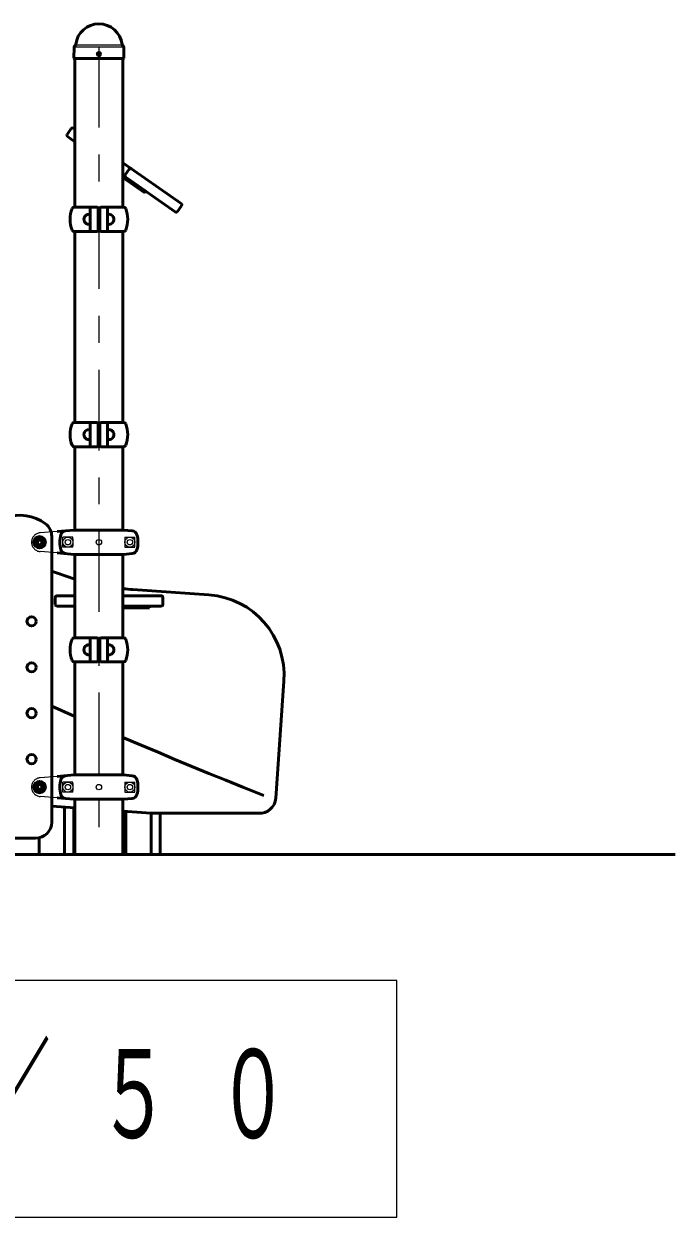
# Model space of a CAD drawing. Units: millimetres on the paper. Extents: x -385 to 0, y -599 to 267.
# Drawn here: x -93.51 to -69.33, y -150.66 to -106.31 of the extents above; entities that cross this region are included whole.
import ezdxf

# ---------------------------------------------------------------- set-up
doc = ezdxf.new("R2010")
doc.units = ezdxf.units.MM
doc.linetypes.add('USER1', pattern=[4.5, 2.5, -2])
doc.linetypes.add('USER2', pattern=[6, 3, -1, 1, -1])
doc.layers.add('LY_1', color=140, linetype='Continuous', lineweight=50)
doc.styles.add('ＭＳ ゴシック', font='')
doc.styles.get('ＭＳ ゴシック').set_extended_font_data('MS Gothic')

msp = doc.modelspace()

# ---------------------------------------------------------------- linework, layer by layer
at = {"layer": 'LY_1'}
for p, q in [((-91.654, -107.584), (-91.645, -107.188)), ((-91.621, -107.13), (-91.599, -107.108)), ((-89.828, -107.13), (-89.85, -107.108)), ((-89.796, -107.584), (-89.804, -107.188)), ((-91.644, -107.594), (-91.654, -107.584)), ((-91.644, -107.594), (-89.805, -107.594)), ((-91.616, -107.594), (-91.616, -113.125)), ((-89.834, -107.594), (-89.834, -113.125)), ((-89.796, -107.584), (-89.805, -107.594)), ((-91.751, -110.205), (-91.9, -110.418)), ((-91.667, -110.19), (-91.616, -110.227)), ((-91.885, -110.502), (-91.616, -110.691)), ((-89.834, -111.475), (-87.67, -112.99)), ((-89.603, -111.71), (-89.752, -111.923)), ((-89.834, -111.938), (-88.986, -112.532)), ((-89.834, -111.938), (-87.888, -113.301)), ((-89.834, -112.017), (-89.022, -112.585)), ((-88.986, -112.532), (-89.022, -112.585)), ((-87.655, -113.073), (-87.804, -113.286)), ((-91.647, -113.125), (-90.795, -113.125)), ((-91.05, -113.389), (-91.09, -113.388)), ((-91.05, -113.575), (-91.05, -113.145)), ((-90.755, -113.165), (-90.755, -113.985)), ((-90.695, -113.165), (-90.695, -113.985)), ((-89.803, -113.125), (-90.655, -113.125)), ((-90.4, -113.575), (-90.4, -113.145)), ((-90.4, -113.389), (-90.36, -113.388)), ((-91.05, -113.76), (-91.09, -113.762)), ((-91.05, -113.575), (-91.05, -114.005)), ((-90.4, -113.575), (-90.4, -114.005)), ((-90.4, -113.76), (-90.36, -113.762)), ((-91.647, -114.025), (-90.795, -114.025)), ((-91.616, -114.025), (-91.616, -121.125)), ((-89.805, -114.025), (-90.655, -114.025)), ((-89.834, -114.025), (-89.834, -121.125)), ((-91.647, -121.125), (-90.795, -121.125)), ((-91.05, -121.389), (-91.09, -121.388)), ((-91.05, -121.575), (-91.05, -121.145)), ((-90.755, -121.165), (-90.755, -121.985)), ((-90.695, -121.165), (-90.695, -121.985)), ((-89.803, -121.125), (-90.655, -121.125)), ((-90.4, -121.575), (-90.4, -121.145)), ((-90.4, -121.389), (-90.36, -121.388)), ((-91.05, -121.76), (-91.09, -121.762)), ((-91.05, -121.575), (-91.05, -122.005)), ((-90.4, -121.575), (-90.4, -122.005)), ((-90.4, -121.76), (-90.36, -121.762)), ((-91.647, -122.025), (-90.795, -122.025)), ((-91.616, -122.025), (-91.616, -125.125)), ((-89.805, -122.025), (-90.655, -122.025)), ((-89.834, -122.025), (-89.834, -125.125)), ((-92.925, -125.482), (-93.005, -125.528)), ((-92.845, -125.528), (-92.925, -125.482)), ((-92.475, -135.975), (-92.475, -125.362)), ((-91.645, -125.125), (-92.275, -125.18)), ((-89.805, -125.125), (-91.645, -125.125)), ((-89.805, -125.125), (-89.489, -125.152)), ((-93.005, -125.528), (-93.005, -125.621)), ((-92.925, -125.667), (-93.005, -125.621)), ((-92.845, -125.621), (-92.925, -125.667)), ((-92.845, -125.528), (-92.845, -125.621)), ((-92.475, -134.215), (-92.475, -126.035)), ((-91.645, -126.025), (-92.275, -125.969)), ((-89.805, -126.025), (-91.645, -126.025)), ((-91.616, -126.025), (-91.616, -129.125)), ((-89.834, -126.025), (-89.834, -129.125)), ((-89.805, -126.025), (-89.489, -125.997)), ((-92.345, -127.625), (-92.345, -127.885)), ((-91.616, -127.565), (-92.285, -127.565)), ((-88.405, -127.565), (-89.834, -127.565)), ((-86.638, -127.532), (-89.462, -127.335)), ((-88.345, -127.625), (-88.345, -127.885)), ((-91.616, -127.945), (-92.285, -127.945)), ((-88.405, -127.945), (-89.834, -127.945)), ((-88.845, -128.009), (-89.834, -128.009)), ((-88.845, -127.945), (-88.845, -128.009)), ((-91.647, -129.125), (-90.795, -129.125)), ((-91.05, -129.389), (-91.09, -129.388)), ((-91.05, -129.575), (-91.05, -129.145)), ((-90.755, -129.165), (-90.755, -129.985)), ((-90.695, -129.165), (-90.695, -129.985)), ((-89.803, -129.125), (-90.655, -129.125)), ((-90.4, -129.575), (-90.4, -129.145)), ((-90.4, -129.389), (-90.36, -129.388)), ((-91.05, -129.76), (-91.09, -129.762)), ((-91.05, -129.575), (-91.05, -130.005)), ((-90.4, -129.575), (-90.4, -130.005)), ((-90.4, -129.76), (-90.36, -129.762)), ((-91.647, -130.025), (-90.795, -130.025)), ((-91.616, -130.025), (-91.616, -134.225)), ((-89.805, -130.025), (-90.655, -130.025)), ((-89.834, -130.025), (-89.834, -134.225)), ((-83.855, -130.734), (-84.159, -135.089)), ((-91.645, -134.225), (-92.275, -134.28)), ((-89.805, -134.225), (-91.645, -134.225)), ((-89.805, -134.225), (-89.489, -134.252)), ((-92.925, -134.582), (-93.005, -134.628)), ((-93.005, -134.628), (-93.005, -134.721)), ((-92.925, -134.767), (-93.005, -134.721)), ((-92.845, -134.628), (-92.925, -134.582)), ((-92.845, -134.721), (-92.925, -134.767)), ((-92.845, -134.628), (-92.845, -134.721)), ((-92.475, -135.135), (-92.475, -135.575)), ((-91.645, -135.125), (-92.275, -135.069)), ((-89.805, -135.125), (-91.645, -135.125)), ((-91.616, -135.125), (-91.616, -137.175)), ((-89.834, -135.125), (-89.834, -137.175)), ((-89.805, -135.125), (-89.489, -135.097)), ((-91.616, -135.442), (-92.475, -135.382)), ((-92.001, -137.175), (-92.001, -135.415)), ((-91.659, -137.175), (-91.659, -135.439)), ((-88.792, -135.639), (-89.834, -135.566)), ((-89.726, -137.175), (-89.726, -135.574)), ((-84.759, -135.647), (-88.792, -135.639)), ((-88.786, -137.175), (-88.786, -135.639)), ((-88.444, -137.175), (-88.444, -135.663)), ((-103.375, -136.575), (-93.075, -136.575)), ((-92.941, -137.175), (-92.941, -136.559))]:
    msp.add_line(p, q, dxfattribs=at)
at = {"layer": 'LY_1', "color": 7, "lineweight": 13}
for p, q in [((-91.618, -107.164), (-89.831, -107.164)), ((-91.582, -107.094), (-89.87, -107.094)), ((-92.06, -125.759), (-92.06, -125.39)), ((-91.69, -125.39), (-92.06, -125.39)), ((-89.76, -125.39), (-89.39, -125.39)), ((-89.39, -125.759), (-89.39, -125.39)), ((-91.69, -125.759), (-92.06, -125.759)), ((-89.76, -125.759), (-89.39, -125.759)), ((-92.06, -134.859), (-92.06, -134.49)), ((-91.69, -134.49), (-92.06, -134.49)), ((-89.76, -134.49), (-89.39, -134.49)), ((-89.39, -134.859), (-89.39, -134.49)), ((-91.69, -134.859), (-92.06, -134.859)), ((-89.76, -134.859), (-89.39, -134.859)), ((-79.656, -141.856), (-136.456, -141.856)), ((-79.656, -150.656), (-79.656, -141.856)), ((-136.456, -150.656), (-79.656, -150.656))]:
    msp.add_line(p, q, dxfattribs=at)
at = {"layer": 'LY_1', "color": 7, "linetype": 'USER2', "lineweight": 13}
msp.add_line((-90.725, -107.164), (-90.725, -137.175), dxfattribs=at)
at = {"layer": 'LY_1', "color": 7, "linetype": 'USER1', "lineweight": 13}
for p, q in [((-92.275, -125.18), (-92.905, -125.226)), ((-92.275, -125.969), (-92.905, -125.923)), ((-92.275, -134.28), (-92.905, -134.326)), ((-92.275, -135.069), (-92.905, -135.023))]:
    msp.add_line(p, q, dxfattribs=at)
at = {"layer": 'LY_1', "color": 7}
msp.add_line((-149.142, -137.175), (-69.329, -137.175), dxfattribs=at)
at = {"layer": 'LY_1'}
for points in [[(-92.475, -131.667), (-91.644, -132.038), (-91.616, -132.051)], [(-89.834, -132.826), (-89.151, -133.117), (-88.525, -133.382), (-87.899, -133.645), (-87.271, -133.905), (-86.643, -134.164), (-86.013, -134.419), (-85.383, -134.673), (-84.6, -134.983)]]:
    msp.add_lwpolyline(points, dxfattribs=at)
for centre, radius in [((-90.725, -107.434), 0.06), ((-92.925, -125.575), 0.21), ((-93.225, -128.515), 0.17), ((-93.225, -130.221), 0.17), ((-93.225, -131.928), 0.17), ((-93.225, -133.635), 0.17), ((-92.925, -134.675), 0.21)]:
    msp.add_circle(centre, radius, dxfattribs=at)
at = {"layer": 'LY_1', "color": 7, "lineweight": 13}
for centre, radius in [((-92.925, -125.575), 0.24), ((-92.925, -125.575), 0.11), ((-91.875, -125.575), 0.185), ((-91.875, -125.575), 0.1), ((-90.725, -125.575), 0.1), ((-89.575, -125.575), 0.185), ((-89.575, -125.575), 0.1), ((-92.925, -134.675), 0.24), ((-92.925, -134.675), 0.11), ((-91.875, -134.675), 0.185), ((-91.875, -134.675), 0.1), ((-90.725, -134.675), 0.1), ((-89.575, -134.675), 0.185), ((-89.575, -134.675), 0.1)]:
    msp.add_circle(centre, radius, dxfattribs=at)
at = {"layer": 'LY_1', "color": 7, "linetype": 'USER1', "lineweight": 13}
for centre, radius in [((-92.925, -125.575), 0.15), ((-92.925, -125.575), 0.125), ((-92.925, -134.675), 0.15), ((-92.925, -134.675), 0.125)]:
    msp.add_circle(centre, radius, dxfattribs=at)
at = {"layer": 'LY_1'}
for centre, radius, start, end in [((-90.725, -107.175), 0.864, 90, 173.3676), ((-90.725, -107.175), 0.864, 6.6324, 90), ((-91.561, -107.189), 0.084, 135, 178.996), ((-91.639, -107.068), 0.056, 315, 353.3676), ((-89.811, -107.068), 0.056, 186.6324, 225), ((-89.888, -107.189), 0.084, 1.0039, 45), ((-91.851, -110.453), 0.06, 145, 235), ((-91.702, -110.24), 0.06, 55, 145), ((-89.553, -111.744), 0.06, 55, 145), ((-89.702, -111.957), 0.06, 145, 235), ((-87.704, -113.039), 0.06, 325, 55), ((-90.673, -113.575), 1.122, 159.1971, 200.8029), ((-91.647, -113.205), 0.08, 90, 159.1971), ((-91.096, -113.575), 0.187, 88, 272), ((-91.03, -113.145), 0.02, 90, 180), ((-90.795, -113.165), 0.04, 0, 90), ((-90.655, -113.165), 0.04, 90, 180), ((-90.42, -113.145), 0.02, 0, 90), ((-90.353, -113.575), 0.187, 268, 92), ((-89.803, -113.205), 0.08, 20.8029, 90), ((-90.776, -113.575), 1.122, 339.1971, 20.8029), ((-87.854, -113.252), 0.06, 235, 325), ((-91.647, -113.945), 0.08, 200.8029, 270), ((-91.03, -114.005), 0.02, 180, 270), ((-90.795, -113.985), 0.04, 270, 0), ((-90.655, -113.985), 0.04, 180, 270), ((-90.42, -114.005), 0.02, 270, 0), ((-89.803, -113.945), 0.08, 270, 339.1971), ((-90.673, -121.575), 1.122, 159.1971, 200.8029), ((-91.647, -121.205), 0.08, 90, 159.1971), ((-91.096, -121.575), 0.187, 88, 272), ((-91.03, -121.145), 0.02, 90, 180), ((-90.795, -121.165), 0.04, 0, 90), ((-90.655, -121.165), 0.04, 90, 180), ((-90.42, -121.145), 0.02, 0, 90), ((-90.353, -121.575), 0.187, 268, 92), ((-89.803, -121.205), 0.08, 20.8029, 90), ((-90.776, -121.575), 1.122, 339.1971, 20.8029), ((-91.647, -121.945), 0.08, 200.8029, 270), ((-91.03, -122.005), 0.02, 180, 270), ((-90.795, -121.985), 0.04, 270, 0), ((-90.655, -121.985), 0.04, 180, 270), ((-90.42, -122.005), 0.02, 270, 0), ((-89.803, -121.945), 0.08, 270, 339.1971), ((-93.625, -126.075), 1.5, 52.3301, 112.3202), ((-93.075, -125.362), 0.6, 0, 52.3301), ((-91.175, -125.575), 1, 163.8038, 196.1962), ((-91.943, -125.351), 0.2, 95, 163.8038), ((-89.506, -125.351), 0.2, 16.1962, 85), ((-90.275, -125.575), 1, 343.8037, 16.1962), ((-91.943, -125.798), 0.2, 196.1962, 265), ((-89.506, -125.798), 0.2, 275, 343.8037), ((-88.764, -117.359), 10, 248.2205, 253.4331), ((-92.285, -127.625), 0.06, 90, 180), ((-88.764, -117.359), 10, 263.8613, 266), ((-88.405, -127.625), 0.06, 0, 90), ((-86.848, -130.525), 3, 356, 86), ((-92.285, -127.885), 0.06, 180, 270), ((-88.405, -127.885), 0.06, 270, 0), ((-90.673, -129.575), 1.122, 159.1971, 200.8029), ((-91.647, -129.205), 0.08, 90, 159.1971), ((-91.096, -129.575), 0.187, 88, 272), ((-91.03, -129.145), 0.02, 90, 180), ((-90.795, -129.165), 0.04, 0, 90), ((-90.655, -129.165), 0.04, 90, 180), ((-90.42, -129.145), 0.02, 0, 90), ((-90.353, -129.575), 0.187, 268, 92), ((-89.803, -129.205), 0.08, 20.8029, 90), ((-90.776, -129.575), 1.122, 339.1971, 20.8029), ((-91.647, -129.945), 0.08, 200.8029, 270), ((-91.03, -130.005), 0.02, 180, 270), ((-90.795, -129.985), 0.04, 270, 0), ((-90.655, -129.985), 0.04, 180, 270), ((-90.42, -130.005), 0.02, 270, 0), ((-89.803, -129.945), 0.08, 270, 339.1971), ((-91.943, -134.451), 0.2, 95, 163.8038), ((-89.506, -134.451), 0.2, 16.1962, 85), ((-91.175, -134.675), 1, 163.8038, 196.1962), ((-90.275, -134.675), 1, 343.8037, 16.1962), ((-91.943, -134.898), 0.2, 196.1962, 265), ((-89.506, -134.898), 0.2, 275, 343.8037), ((-84.758, -135.047), 0.6, 266, 356), ((-93.075, -135.975), 0.6, 270, 0)]:
    msp.add_arc(centre, radius, start, end, dxfattribs=at)
at = {"layer": 'LY_1', "color": 7, "linetype": 'USER1', "lineweight": 13}
for centre in [(-92.875, -125.575), (-92.875, -134.675)]:
    msp.add_arc(centre, 0.35, 95, 265, dxfattribs=at)
at = {"layer": 'LY_1', "color": 7, "lineweight": 13}
for centre, start, end in [((-94.25, -125.575), 355.8705, 4.1295), ((-87.199, -125.575), 175.8705, 184.1295), ((-94.25, -134.675), 355.8705, 4.1295), ((-87.199, -134.675), 175.8705, 184.1295)]:
    msp.add_arc(centre, 2.567, start, end, dxfattribs=at)

# ---------------------------------------------------------------- texts
at = {"layer": 'LY_1', "color": 7, "insert": (-135.056, -146.256), "char_height": 3.299, "attachment_point": 4, "style": 'ＭＳ ゴシック'}
msp.add_mtext('\\T1.64;\\W0.6;Ｄ視立面図\u3000Ｓ＝１／５０', dxfattribs=at)

doc.saveas('drawing.dxf')
